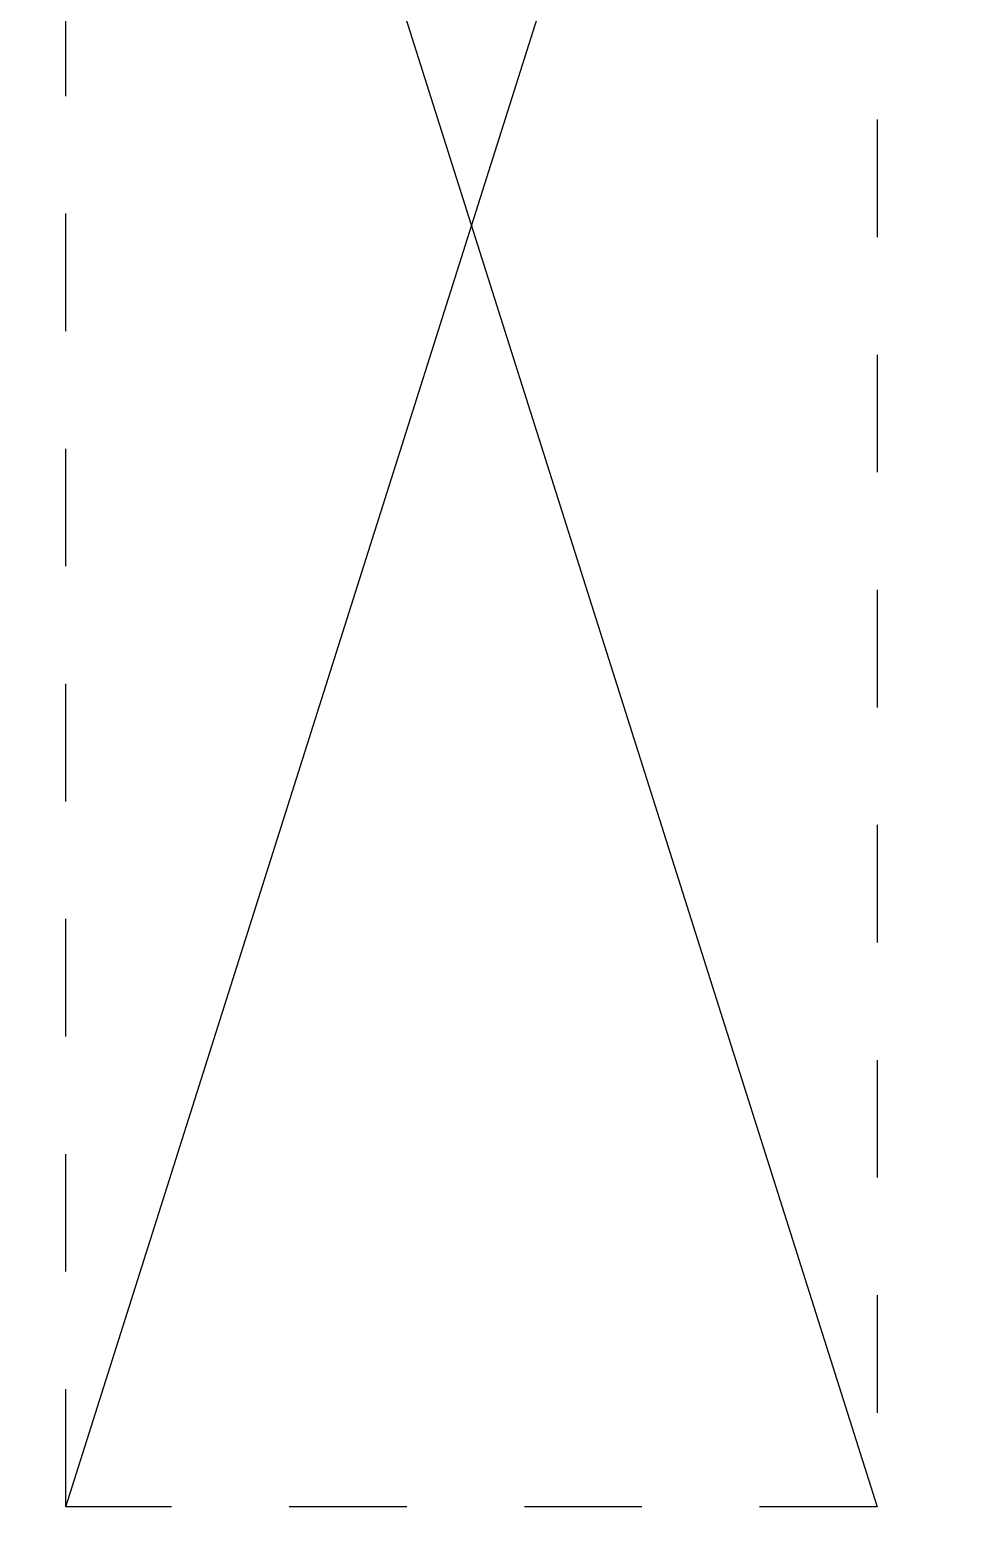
# Model space of a CAD drawing. Header units: metres. Extents: x -40 to 570, y -25 to 184.
# Drawn here: x 111.039 to 111.84, y -6.541 to -5.274 of the extents above; entities that cross this region are included whole.
import ezdxf

# ---------------------------------------------------------------- set-up
doc = ezdxf.new("R2010")
doc.units = ezdxf.units.M
doc.linetypes.add('DUPLEX SUPERIOR$0$DASHEDX2', pattern=[1.5, 1, -0.5])
for name, color, linetype in [('ARQ-DIM', 2, 'Continuous'), ('DUPLEX SUPERIOR$0$1', 232, 'DUPLEX SUPERIOR$0$DASHEDX2'), ('DUPLEX SUPERIOR$0$21', 232, 'Continuous'), ('DUPLEX SUPERIOR$0$4', 2, 'Continuous'), ('DUPLEX SUPERIOR$0$ARQ-MOB', 7, 'Continuous')]:
    doc.layers.add(name, color=color, linetype=linetype)

# ---------------------------------------------------------------- blocks, each defined once
blk = doc.blocks.new('DUPLEX SUPERIOR$0$MOB_Jacuzzi-SPA J180 Quality')
h = blk.add_hatch()
h.set_pattern_fill('DOTS', color=251, scale=30, style=0)
h.set_pattern_definition([(4.10194108912218e-14, (-1.818989403545856e-12, 0), (0.9374999999999999, 1.875), [0, -1.875])])
h.paths.add_polyline_path([(333.0059079867951, -53.49014315542081), (278.5059079867933, -53.49014315542081), (278.5059079867933, -107.9901431554208, 0.4142135623731036)])
h.paths.add_polyline_path([(278.5059079867933, -53.49014315542081), (242.6924444393844, -53.49014315542081, -0.01876329975615347), (241.8449090056511, -80.25742323036684, 0.3064505103350357), (254.7750401217563, -102.5523068905459, 0.1131072963611675), (278.5059079867933, -107.9901431554208)])
h.paths.add_polyline_path([(333.0059079867951, -53.49014315542081, 0.4142135623730925), (278.5059079867933, 1.00985684457919), (278.5059079867933, -53.49014315542081)])
h.paths.add_polyline_path([(278.5059079867933, 1.00985684457919, 0.1538020056694414), (247.2656579408995, -8.832593098679354, 0.5426037644256235), (247.4931320416199, -15.53572910868752, -0.75981502956819), (244.5059079867933, -26.27544574908097), (244.1903460271387, -26.27544574908097, 0.4353550895778438), (241.7043028477019, -28.96139153857803, -0.01719849777577231), (242.6924444393844, -53.49014315542081), (278.5059079867933, -53.49014315542081)])
h.paths.add_polyline_path([(766.005907986797, -48.29598532693853), (1414.815431796322, -48.29598532693853), (1414.815431796322, 326.7040146730615), (766.005907986797, 326.7040146730615)], flags=9)
blk = doc.blocks.new('DUPLEX SUPERIOR$0$layout dup sup tipo 2')
at = {"layer": 'DUPLEX SUPERIOR$0$ARQ-MOB', "color": 251, "xscale": -0.01, "yscale": 0.01, "zscale": 0.01}
blk.add_blockref('DUPLEX SUPERIOR$0$MOB_Jacuzzi-SPA J180 Quality', (-13.66236286769004, -4.726520519183633), dxfattribs=at)
blk = doc.blocks.new('DUPLEX SUPERIOR$0$EST-LO-012-BAR-R00')
at = {"layer": 'DUPLEX SUPERIOR$0$4'}
h = blk.add_hatch(color=8, dxfattribs=at)
h.dxf.hatch_style = 1
h.paths.add_polyline_path([(-1094.500883, 35.99714499999999), (-1113.500883, 35.99714499999999), (-1113.500883, -14.00285500000001), (-1094.500883, -14.00285500000001)])
h.paths.add_polyline_path([(-786.000061, 35.99714499999999), (-805.000061, 35.99714499999999), (-805.000061, -14.00285500000001), (-786.000061, -14.00285500000001)])
h.paths.add_polyline_path([(-980.00031, -99.99927699999998), (-993.0003099999999, -99.99927699999999), (-993.0003099999999, -232), (-1239.500379, -232), (-1239.500379, -245), (-980.00031, -244.9999999999999)])
h.paths.add_polyline_path([(-980.00031, -396.003386), (-1239.500379, -396.003386), (-1239.500379, -409.003386), (-993.0003099999999, -409.0033859999999), (-993.0003099999999, -541.004109), (-980.00031, -541.004109)])
h.paths.add_polyline_path([(-1534.999687, -396.002061), (-1547.999687, -396.002061), (-1547.999687, -566.99002), (-1534.999687, -566.99002), (-1534.999687, -458.0028550000001), (-1532.999904, -458.0028550000001), (-1532.999904, -445.0030369999999), (-1534.999687, -445.0030369999999)])
h.paths.add_polyline_path([(-2548.999343, 77.00156599999997), (-2561.999343, 77.00156599999997), (-2561.999343, -195.998214), (-2399.510997, -195.998214), (-2399.510997, -182.998214), (-2548.999343, -182.998214)], flags=17)
h.paths.add_polyline_path([(-2548.999822, -458.0049420000001), (-2399.510997, -458.0049420000001), (-2399.510997, -445.004942), (-2561.999822, -445.004942), (-2561.999822, -718.0049520000001), (-2548.999822, -718.0049520000001)], flags=17)
h.paths.add_polyline_path([(280.9957769999999, -409.003386), (459.9960429999999, -409.003386), (459.9960429999999, -396.003386), (280.9957769999999, -396.003386)])
h.paths.add_polyline_path([(1014.995404, -718.004952), (1027.995404, -718.004952), (1027.995404, -566.99002), (1014.995404, -566.99002)])
h.paths.add_polyline_path([(865.506331, -458.0014820000001), (1012.995404, -458.0014820000001), (1012.995404, -444.99002), (865.506331, -444.99002)])
h.paths.add_polyline_path([(865.506331, -196.001904), (1012.995156, -196.001904), (1012.995156, -183.00198), (865.506331, -183.00198)])
h.paths.add_polyline_path([(1014.995156, -74.00190399999997), (1027.995156, -74.00190399999997), (1027.995156, 77.00088699999998), (1014.995156, 77.00088699999998)])
h.paths.add_polyline_path([(280.9957769999999, -245), (459.9960429999999, -245), (459.9960429999999, -232.000209), (280.9957769999999, -232.000209)])
h.paths.add_polyline_path([(-57.50193599999989, -245), (0, -245), (0, -225.996934), (-57.50193599999989, -225.996934)])
h.paths.add_polyline_path([(-980.00031, -245), (-801.0000610000001, -245), (-801.0000610000001, -232), (-980.00031, -232)])
h.paths.add_polyline_path([(-980.00031, -409.0031770000001), (-801.0000610000001, -409.0031770000001), (-801.0000610000001, -395.999165), (-980.00031, -395.999165)])
h.paths.add_polyline_path([(-1547.999687, -74.00088400000001), (-1534.999687, -74.00088400000001), (-1534.999687, 77.00093200000003), (-1547.999687, 77.00093200000003)])
h.paths.add_polyline_path([(-1532.999687, -196.000349), (-1385.510847, -196.000349), (-1385.510847, -183.000531), (-1532.999687, -183.000531)])
h.paths.add_polyline_path([(-1547.999904, -718.0049759999999), (-1534.999687, -718.0049759999999), (-1534.999687, -566.99002), (-1547.999904, -566.99002)])
h.paths.add_polyline_path([(-1532.999904, -458.0028550000001), (-1385.510832, -458.0028550000001), (-1385.510832, -445.0030369999999), (-1532.999904, -445.0030369999999)])
h.paths.add_polyline_path([(-1548.000663, -396.002061), (-2253.500545, -396.002061), (-2253.500545, -409.0016850000001), (-2008.001965, -409.0016850000001), (-2008.001965, -540.996579), (-1995.001777, -540.996579), (-1995.001777, -409.00183), (-1548.000663, -409.00183)])
h.paths.add_polyline_path([(1245.999783, -327.001694), (1689.007686, -327.001694), (1689.007686, -314.001694), (1245.999783, -314.001694)])
h.paths.add_polyline_path([(-249.004459, -245.001553), (-236.004459, -245.001553), (-236.004459, -0.001553000000001248), (-249.004459, -0.001553000000001248)])
h.paths.add_polyline_path([(-1548.000446, -245.001325), (-1548.000446, -232.001024), (-1995.001965, -232.001024), (-1995.001965, -100.000624), (-2008.001965, -100.000624), (-2008.001965, -232.001325), (-2253.500545, -232.001325), (-2253.500545, -245.001325)])
h.paths.add_polyline_path([(-3223.007243, -327.001694), (-2779.99934, -327.001694), (-2779.99934, -314.001694), (-3223.007243, -314.001694)])
h.paths.add_polyline_path([(1015.01125, -327.001694), (1155.51125, -327.001694), (1155.51125, -314.001694), (1015.01125, -314.001694)])
h.paths.add_polyline_path([(-2689.510807, -327.001694), (-2549.010807, -327.001694), (-2549.010807, -314.001694), (-2689.510807, -314.001694)])
h.paths.add_polyline_path([(-3223.007243, -72.001699), (-3208.007243, -72.001699), (-3208.007243, -42.00169899999997), (-3223.007243, -42.00169899999997)])
h.paths.add_polyline_path([(-2962.007243, -72.001699), (-2947.007243, -72.001699), (-2947.007243, -42.00169899999997), (-2962.007243, -42.00169899999997)])
h.paths.add_polyline_path([(1413.007686, -72.001699), (1428.007686, -72.001699), (1428.007686, -42.00169899999997), (1413.007686, -42.00169899999997)])
h.paths.add_polyline_path([(1674.007686, -72.001699), (1689.007686, -72.001699), (1689.007686, -42.00169899999997), (1674.007686, -42.00169899999997)])
h.paths.add_polyline_path([(-3223.007243, -599.001687), (-3208.007243, -599.001687), (-3208.007243, -569.001687), (-3223.007243, -569.001687)])
h.paths.add_polyline_path([(-2962.007243, -599.001687), (-2947.007243, -599.001687), (-2947.007243, -569.001687), (-2962.007243, -569.001687)])
h.paths.add_polyline_path([(1413.007686, -599.001687), (1428.007686, -599.001687), (1428.007686, -569.001687), (1413.007686, -569.001687)])
h.paths.add_polyline_path([(1674.007686, -599.001687), (1689.007686, -599.001687), (1689.007686, -569.001687), (1674.007686, -569.001687)])
edge = h.paths.add_edge_path()
edge.add_line((-2399.510997, -445.004942), (-2561.999822, -445.004942))
edge.add_line((-2561.999822, -445.004942), (-2561.999822, -718.004952))
edge.add_line((-2561.999822, -718.004952), (-2548.999822, -718.004952))
edge.add_line((-2548.999822, -718.004952), (-2548.999822, -458.004942))
edge.add_line((-2548.999822, -458.0049420000001), (-2399.510997, -458.0049420000001))
edge.add_line((-2399.510997, -458.0049420000001), (-2399.510997, -445.0051720000001))
edge.add_line((-2561.999343, 77.00156599999997), (-2561.999343, -195.998214))
edge.add_line((-2561.999343, -195.998214), (-2399.510997, -195.998214))
edge.add_line((-2399.510997, -195.998214), (-2399.510997, -182.998214))
edge.add_line((-2399.510997, -182.998214), (-2548.999343, -182.998214))
edge.add_line((-2548.999343, -182.998214), (-2548.999343, 77.001566))
edge.add_line((-2548.999343, 77.00156599999997), (-2561.999822, 77.00156599999997))
h.paths.add_polyline_path([(-1109.165787502046, -62.83089740791269), (-1109.165787502046, -3.910365347885389), (-1132.141571949522, -3.910365347885389), (-1132.141571949522, -62.83089740791269)], flags=9)
at = {"layer": 'DUPLEX SUPERIOR$0$1'}
for points in [[(1106.993322, -652.9994449999999), (1106.993322, -435.004079)], [(1175.994832, -435.004079), (1175.994832, -652.9994449999999)], [(1175.994832, -652.9994449999999), (1106.993322, -652.9994449999999)]]:
    blk.add_lwpolyline(points, dxfattribs=at)
at = {"layer": 'DUPLEX SUPERIOR$0$21'}
for p, q in [((1106.993322, -652.9994449999999), (1175.994832, -435.004079)), ((1106.993322, -435.004079), (1175.994832, -652.9994449999999))]:
    blk.add_line(p, q, dxfattribs=at)
blk = doc.blocks.new('DUPLEX SUPERIOR')
at = {"linetype": 'Continuous', "xscale": 0.01, "yscale": 0.01, "zscale": 0.01}
blk.add_blockref('DUPLEX SUPERIOR$0$EST-LO-012-BAR-R00', (0, 0), dxfattribs=at)
at = {"layer": 'DUPLEX SUPERIOR$0$ARQ-MOB', "xscale": -1}
blk.add_blockref('DUPLEX SUPERIOR$0$layout dup sup tipo 2', (-15.35995898209281, -7.756560887450781e-05, -4.318356323902826e-06), dxfattribs=at)

msp = doc.modelspace()

# ---------------------------------------------------------------- block references
at = {"layer": 'ARQ-DIM'}
msp.add_blockref('DUPLEX SUPERIOR', (100, 0), dxfattribs=at)

doc.saveas('drawing.dxf')
